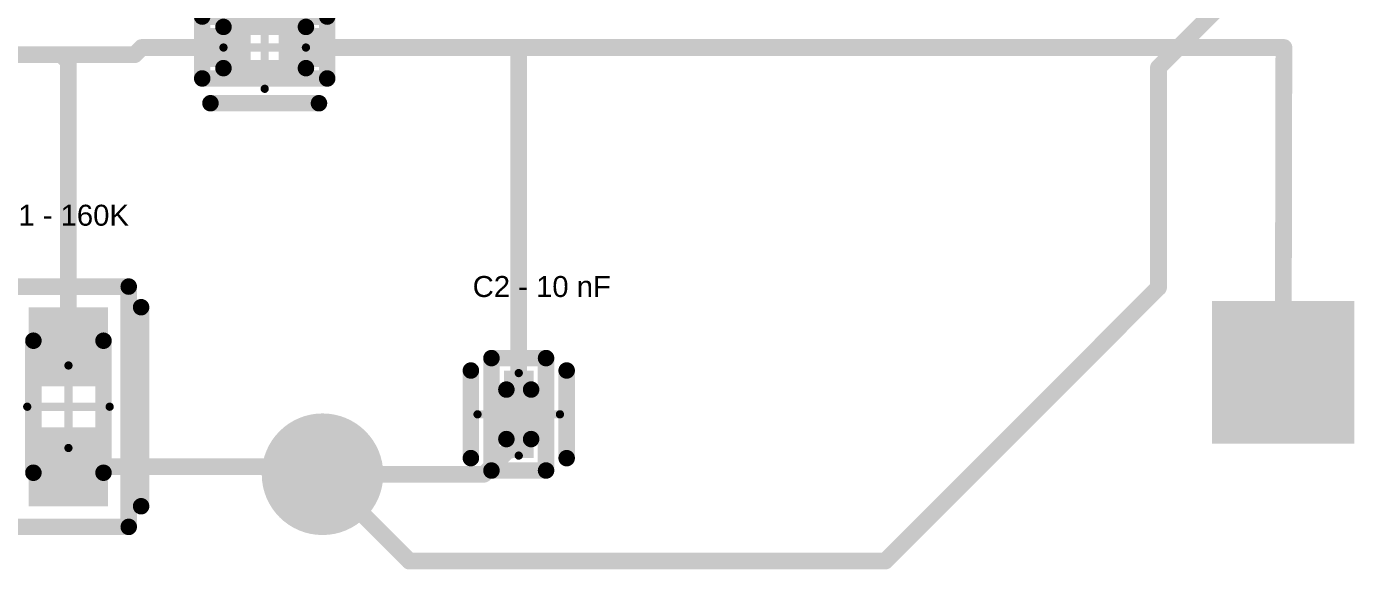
# Model space of a CAD drawing. Header units: inches. Extents: x 49.2 to 73.9, y 82.3 to 101.1.
# Drawn here: x 57.78 to 73.89, y 82.32 to 88.9 of the extents above; entities that cross this region are included whole.
import ezdxf

# ---------------------------------------------------------------- set-up
doc = ezdxf.new("R2010")
doc.units = ezdxf.units.IN
for name, color, linetype in [('Bottom Layer', 5, 'Continuous'), ('Bottom Solder', 6, 'Continuous'), ('Multi-Layer', 9, 'Continuous'), ('Pad Holes', 156, 'Continuous'), ('Top 3D Body', 56, 'Continuous'), ('Top Assembly', 56, 'Continuous'), ('Top Component Center', 56, 'Continuous'), ('Top Courtyard', 56, 'Continuous'), ('Top Layer', 1, 'Continuous'), ('Top Overlay', 2, 'Continuous'), ('Top Paste', 8, 'Continuous'), ('Top Solder', 216, 'Continuous'), ('Via Holes', 16, 'Continuous')]:
    doc.layers.add(name, color=color, linetype=linetype)
doc.styles.add('Arial', font='', dxfattribs={"height": 0.2})
doc.styles.get('Arial').set_extended_font_data('Arial')

# ---------------------------------------------------------------- blocks, each defined once
blk = doc.blocks.new('FP_RN73R1E_IPC_C_4')
at = {"layer": 'Top Layer'}
for points in [[(-0.658, 0.236), (-0.17, 0.236), (-0.17, -0.236), (-0.658, -0.236)], [(0.17, 0.236), (0.658, 0.236), (0.658, -0.236), (0.17, -0.236)]]:
    blk.add_hatch(color=1, dxfattribs=at).paths.add_polyline_path(points)
at = {"layer": 'Top Paste'}
for points in [[(-0.658, 0.236), (-0.17, 0.236), (-0.17, -0.236), (-0.658, -0.236)], [(0.17, 0.236), (0.658, 0.236), (0.658, -0.236), (0.17, -0.236)]]:
    blk.add_hatch(color=8, dxfattribs=at).paths.add_polyline_path(points)
at = {"layer": 'Top Solder'}
for points in [[(-0.658, 0.236), (-0.17, 0.236), (-0.17, -0.236), (-0.658, -0.236)], [(0.17, 0.236), (0.658, 0.236), (0.658, -0.236), (0.17, -0.236)]]:
    blk.add_hatch(color=216, dxfattribs=at).paths.add_polyline_path(points)
at = {"layer": 'Top 3D Body'}
for points in [[(-0.5, -0.25, 0.2, 0.2, 0), (-0.5, 0.25, 0.2, 0.2, 0)], [(-0.5, 0.25, 0.2, 0.2, 0), (0.5, 0.25, 0.2, 0.2, 0)], [(0.5, -0.25, 0.2, 0.2, 0), (0.5, 0.25, 0.2, 0.2, 0)], [(-0.5, -0.25, 0.2, 0.2, 0), (0.5, -0.25, 0.2, 0.2, 0)]]:
    blk.add_lwpolyline(points, format="xyseb", dxfattribs=at)
for points in [[(-0.55, 0.25, 0.1, 0.1, 1), (-0.45, 0.25, 0.1, 0.1, 1)], [(-0.55, 0.25, 0.1, 0.1, 1), (-0.45, 0.25, 0.1, 0.1, 1)], [(0.45, 0.25, 0.1, 0.1, 1), (0.55, 0.25, 0.1, 0.1, 1)], [(0.45, 0.25, 0.1, 0.1, 1), (0.55, 0.25, 0.1, 0.1, 1)], [(-0.55, -0.25, 0.1, 0.1, 1), (-0.45, -0.25, 0.1, 0.1, 1)], [(-0.55, -0.25, 0.1, 0.1, 1), (-0.45, -0.25, 0.1, 0.1, 1)], [(0.45, -0.25, 0.1, 0.1, 1), (0.55, -0.25, 0.1, 0.1, 1)], [(0.45, -0.25, 0.1, 0.1, 1), (0.55, -0.25, 0.1, 0.1, 1)]]:
    blk.add_lwpolyline(points, format="xyseb", close=True, dxfattribs=at)
at = {"layer": 'Top Assembly'}
for points in [[(-0.758, -0.375, 0.2, 0.2, 0), (-0.758, 0.375, 0.2, 0.2, 0)], [(-0.758, 0.375, 0.2, 0.2, 0), (0.758, 0.375, 0.2, 0.2, 0)], [(0.758, -0.375, 0.2, 0.2, 0), (0.758, 0.375, 0.2, 0.2, 0)], [(-0.758, -0.375, 0.2, 0.2, 0), (0.758, -0.375, 0.2, 0.2, 0)]]:
    blk.add_lwpolyline(points, format="xyseb", dxfattribs=at)
for points in [[(-0.808, 0.375, 0.1, 0.1, 1), (-0.708, 0.375, 0.1, 0.1, 1)], [(-0.808, 0.375, 0.1, 0.1, 1), (-0.708, 0.375, 0.1, 0.1, 1)], [(0.708, 0.375, 0.1, 0.1, 1), (0.808, 0.375, 0.1, 0.1, 1)], [(0.708, 0.375, 0.1, 0.1, 1), (0.808, 0.375, 0.1, 0.1, 1)], [(-0.808, -0.375, 0.1, 0.1, 1), (-0.708, -0.375, 0.1, 0.1, 1)], [(-0.808, -0.375, 0.1, 0.1, 1), (-0.708, -0.375, 0.1, 0.1, 1)], [(0.708, -0.375, 0.1, 0.1, 1), (0.808, -0.375, 0.1, 0.1, 1)], [(0.708, -0.375, 0.1, 0.1, 1), (0.808, -0.375, 0.1, 0.1, 1)]]:
    blk.add_lwpolyline(points, format="xyseb", close=True, dxfattribs=at)
at = {"layer": 'Top Component Center'}
for points in [[(0, -0.5, 0.1, 0.1, 0), (0, 0.5, 0.1, 0.1, 0)], [(-0.5, 0, 0.1, 0.1, 0), (0.5, 0, 0.1, 0.1, 0)]]:
    blk.add_lwpolyline(points, format="xyseb", dxfattribs=at)
for points in [[(-0.025, 0.5, 0.05, 0.05, 1), (0.025, 0.5, 0.05, 0.05, 1)], [(-0.525, 0, 0.05, 0.05, 1), (-0.475, 0, 0.05, 0.05, 1)], [(0.475, 0, 0.05, 0.05, 1), (0.525, 0, 0.05, 0.05, 1)], [(-0.025, -0.5, 0.05, 0.05, 1), (0.025, -0.5, 0.05, 0.05, 1)]]:
    blk.add_lwpolyline(points, format="xyseb", close=True, dxfattribs=at)
at = {"layer": 'Top Courtyard'}
for points in [[(-0.758, -0.375, 0.2, 0.2, 0), (-0.758, 0.375, 0.2, 0.2, 0)], [(-0.758, 0.375, 0.2, 0.2, 0), (0.758, 0.375, 0.2, 0.2, 0)], [(0.758, -0.375, 0.2, 0.2, 0), (0.758, 0.375, 0.2, 0.2, 0)], [(-0.758, -0.375, 0.2, 0.2, 0), (0.758, -0.375, 0.2, 0.2, 0)]]:
    blk.add_lwpolyline(points, format="xyseb", dxfattribs=at)
for points in [[(-0.808, 0.375, 0.1, 0.1, 1), (-0.708, 0.375, 0.1, 0.1, 1)], [(-0.808, 0.375, 0.1, 0.1, 1), (-0.708, 0.375, 0.1, 0.1, 1)], [(0.708, 0.375, 0.1, 0.1, 1), (0.808, 0.375, 0.1, 0.1, 1)], [(0.708, 0.375, 0.1, 0.1, 1), (0.808, 0.375, 0.1, 0.1, 1)], [(-0.808, -0.375, 0.1, 0.1, 1), (-0.708, -0.375, 0.1, 0.1, 1)], [(-0.808, -0.375, 0.1, 0.1, 1), (-0.708, -0.375, 0.1, 0.1, 1)], [(0.708, -0.375, 0.1, 0.1, 1), (0.808, -0.375, 0.1, 0.1, 1)], [(0.708, -0.375, 0.1, 0.1, 1), (0.808, -0.375, 0.1, 0.1, 1)]]:
    blk.add_lwpolyline(points, format="xyseb", close=True, dxfattribs=at)
at = {"layer": 'Top Overlay'}
for points in [[(-0.658, 0.675, 0.2, 0.2, 0), (0.658, 0.675, 0.2, 0.2, 0)], [(-0.658, -0.675, 0.2, 0.2, 0), (0.658, -0.675, 0.2, 0.2, 0)]]:
    blk.add_lwpolyline(points, format="xyseb", dxfattribs=at)
for points in [[(-0.708, 0.675, 0.1, 0.1, 1), (-0.608, 0.675, 0.1, 0.1, 1)], [(0.608, 0.675, 0.1, 0.1, 1), (0.708, 0.675, 0.1, 0.1, 1)], [(-0.708, -0.675, 0.1, 0.1, 1), (-0.608, -0.675, 0.1, 0.1, 1)], [(0.608, -0.675, 0.1, 0.1, 1), (0.708, -0.675, 0.1, 0.1, 1)]]:
    blk.add_lwpolyline(points, format="xyseb", close=True, dxfattribs=at)
blk = doc.blocks.new('FP_CRCW0603_HP_3_IPC_B_5')
at = {"layer": 'Top Layer'}
for points in [[(-1.206, 0.481), (-0.248, 0.481), (-0.248, -0.481), (-1.206, -0.481)], [(0.248, 0.481), (1.206, 0.481), (1.206, -0.481), (0.248, -0.481)]]:
    blk.add_hatch(color=1, dxfattribs=at).paths.add_polyline_path(points)
at = {"layer": 'Top Paste'}
for points in [[(-1.206, 0.481), (-0.248, 0.481), (-0.248, -0.481), (-1.206, -0.481)], [(0.248, 0.481), (1.206, 0.481), (1.206, -0.481), (0.248, -0.481)]]:
    blk.add_hatch(color=8, dxfattribs=at).paths.add_polyline_path(points)
at = {"layer": 'Top Solder'}
for points in [[(-1.206, 0.481), (-0.248, 0.481), (-0.248, -0.481), (-1.206, -0.481)], [(0.248, 0.481), (1.206, 0.481), (1.206, -0.481), (0.248, -0.481)]]:
    blk.add_hatch(color=216, dxfattribs=at).paths.add_polyline_path(points)
at = {"layer": 'Top 3D Body'}
for points in [[(-0.8, 0.425, 0.2, 0.2, 0), (-0.8, -0.425, 0.2, 0.2, 0)], [(-0.8, 0.425, 0.2, 0.2, 0), (0.8, 0.425, 0.2, 0.2, 0)], [(0.8, 0.425, 0.2, 0.2, 0), (0.8, -0.425, 0.2, 0.2, 0)], [(-0.8, -0.425, 0.2, 0.2, 0), (0.8, -0.425, 0.2, 0.2, 0)]]:
    blk.add_lwpolyline(points, format="xyseb", dxfattribs=at)
for points in [[(-0.85, 0.425, 0.1, 0.1, 1), (-0.75, 0.425, 0.1, 0.1, 1)], [(-0.85, 0.425, 0.1, 0.1, 1), (-0.75, 0.425, 0.1, 0.1, 1)], [(0.75, 0.425, 0.1, 0.1, 1), (0.85, 0.425, 0.1, 0.1, 1)], [(0.75, 0.425, 0.1, 0.1, 1), (0.85, 0.425, 0.1, 0.1, 1)], [(-0.85, -0.425, 0.1, 0.1, 1), (-0.75, -0.425, 0.1, 0.1, 1)], [(-0.85, -0.425, 0.1, 0.1, 1), (-0.75, -0.425, 0.1, 0.1, 1)], [(0.75, -0.425, 0.1, 0.1, 1), (0.85, -0.425, 0.1, 0.1, 1)], [(0.75, -0.425, 0.1, 0.1, 1), (0.85, -0.425, 0.1, 0.1, 1)]]:
    blk.add_lwpolyline(points, format="xyseb", close=True, dxfattribs=at)
at = {"layer": 'Top Assembly'}
for points in [[(-1.456, 0.731, 0.2, 0.2, 0), (-1.456, -0.731, 0.2, 0.2, 0)], [(-1.456, 0.731, 0.2, 0.2, 0), (1.456, 0.731, 0.2, 0.2, 0)], [(1.456, 0.731, 0.2, 0.2, 0), (1.456, -0.731, 0.2, 0.2, 0)], [(-1.456, -0.731, 0.2, 0.2, 0), (1.456, -0.731, 0.2, 0.2, 0)]]:
    blk.add_lwpolyline(points, format="xyseb", dxfattribs=at)
for points in [[(-1.506, 0.731, 0.1, 0.1, 1), (-1.406, 0.731, 0.1, 0.1, 1)], [(-1.506, 0.731, 0.1, 0.1, 1), (-1.406, 0.731, 0.1, 0.1, 1)], [(1.406, 0.731, 0.1, 0.1, 1), (1.506, 0.731, 0.1, 0.1, 1)], [(1.406, 0.731, 0.1, 0.1, 1), (1.506, 0.731, 0.1, 0.1, 1)], [(-1.506, -0.731, 0.1, 0.1, 1), (-1.406, -0.731, 0.1, 0.1, 1)], [(-1.506, -0.731, 0.1, 0.1, 1), (-1.406, -0.731, 0.1, 0.1, 1)], [(1.406, -0.731, 0.1, 0.1, 1), (1.506, -0.731, 0.1, 0.1, 1)], [(1.406, -0.731, 0.1, 0.1, 1), (1.506, -0.731, 0.1, 0.1, 1)]]:
    blk.add_lwpolyline(points, format="xyseb", close=True, dxfattribs=at)
at = {"layer": 'Top Component Center'}
for points in [[(0, 0.5, 0.1, 0.1, 0), (0, -0.5, 0.1, 0.1, 0)], [(-0.5, 0, 0.1, 0.1, 0), (0.5, 0, 0.1, 0.1, 0)]]:
    blk.add_lwpolyline(points, format="xyseb", dxfattribs=at)
for points in [[(-0.025, 0.5, 0.05, 0.05, 1), (0.025, 0.5, 0.05, 0.05, 1)], [(-0.525, 0, 0.05, 0.05, 1), (-0.475, 0, 0.05, 0.05, 1)], [(0.475, 0, 0.05, 0.05, 1), (0.525, 0, 0.05, 0.05, 1)], [(-0.025, -0.5, 0.05, 0.05, 1), (0.025, -0.5, 0.05, 0.05, 1)]]:
    blk.add_lwpolyline(points, format="xyseb", close=True, dxfattribs=at)
at = {"layer": 'Top Courtyard'}
for points in [[(-1.456, 0.731, 0.2, 0.2, 0), (-1.456, -0.731, 0.2, 0.2, 0)], [(-1.456, 0.731, 0.2, 0.2, 0), (1.456, 0.731, 0.2, 0.2, 0)], [(1.456, 0.731, 0.2, 0.2, 0), (1.456, -0.731, 0.2, 0.2, 0)], [(-1.456, -0.731, 0.2, 0.2, 0), (1.456, -0.731, 0.2, 0.2, 0)]]:
    blk.add_lwpolyline(points, format="xyseb", dxfattribs=at)
for points in [[(-1.506, 0.731, 0.1, 0.1, 1), (-1.406, 0.731, 0.1, 0.1, 1)], [(-1.506, 0.731, 0.1, 0.1, 1), (-1.406, 0.731, 0.1, 0.1, 1)], [(1.406, 0.731, 0.1, 0.1, 1), (1.506, 0.731, 0.1, 0.1, 1)], [(1.406, 0.731, 0.1, 0.1, 1), (1.506, 0.731, 0.1, 0.1, 1)], [(-1.506, -0.731, 0.1, 0.1, 1), (-1.406, -0.731, 0.1, 0.1, 1)], [(-1.506, -0.731, 0.1, 0.1, 1), (-1.406, -0.731, 0.1, 0.1, 1)], [(1.406, -0.731, 0.1, 0.1, 1), (1.506, -0.731, 0.1, 0.1, 1)], [(1.406, -0.731, 0.1, 0.1, 1), (1.506, -0.731, 0.1, 0.1, 1)]]:
    blk.add_lwpolyline(points, format="xyseb", close=True, dxfattribs=at)
at = {"layer": 'Top Overlay'}
for points in [[(-1.206, 0.881, 0.2, 0.2, 0), (1.206, 0.881, 0.2, 0.2, 0)], [(-1.206, -0.881, 0.2, 0.2, 0), (1.206, -0.881, 0.2, 0.2, 0)]]:
    blk.add_lwpolyline(points, format="xyseb", dxfattribs=at)
for points in [[(-1.256, 0.881, 0.1, 0.1, 1), (-1.156, 0.881, 0.1, 0.1, 1)], [(1.156, 0.881, 0.1, 0.1, 1), (1.256, 0.881, 0.1, 0.1, 1)], [(-1.256, -0.881, 0.1, 0.1, 1), (-1.156, -0.881, 0.1, 0.1, 1)], [(1.156, -0.881, 0.1, 0.1, 1), (1.256, -0.881, 0.1, 0.1, 1)]]:
    blk.add_lwpolyline(points, format="xyseb", close=True, dxfattribs=at)
blk = doc.blocks.new('FP_GRM033_0_03_IPC_B_8')
at = {"layer": 'Top Layer'}
for points in [[(-0.531, 0.181), (-0.077, 0.181), (-0.077, -0.181), (-0.531, -0.181)], [(0.077, 0.181), (0.531, 0.181), (0.531, -0.181), (0.077, -0.181)]]:
    blk.add_hatch(color=1, dxfattribs=at).paths.add_polyline_path(points)
at = {"layer": 'Top Paste'}
for points in [[(-0.531, 0.181), (-0.077, 0.181), (-0.077, -0.181), (-0.531, -0.181)], [(0.077, 0.181), (0.531, 0.181), (0.531, -0.181), (0.077, -0.181)]]:
    blk.add_hatch(color=8, dxfattribs=at).paths.add_polyline_path(points)
at = {"layer": 'Top Solder'}
for points in [[(-0.531, 0.181), (-0.077, 0.181), (-0.077, -0.181), (-0.531, -0.181)], [(0.077, 0.181), (0.531, 0.181), (0.531, -0.181), (0.077, -0.181)]]:
    blk.add_hatch(color=216, dxfattribs=at).paths.add_polyline_path(points)
at = {"layer": 'Top 3D Body'}
for points in [[(-0.3, -0.15, 0.2, 0.2, 0), (-0.3, 0.15, 0.2, 0.2, 0)], [(0.3, 0.15, 0.2, 0.2, 0), (-0.3, 0.15, 0.2, 0.2, 0)], [(0.3, -0.15, 0.2, 0.2, 0), (0.3, 0.15, 0.2, 0.2, 0)], [(0.3, -0.15, 0.2, 0.2, 0), (-0.3, -0.15, 0.2, 0.2, 0)]]:
    blk.add_lwpolyline(points, format="xyseb", dxfattribs=at)
for points in [[(-0.35, 0.15, 0.1, 0.1, 1), (-0.25, 0.15, 0.1, 0.1, 1)], [(-0.35, 0.15, 0.1, 0.1, 1), (-0.25, 0.15, 0.1, 0.1, 1)], [(0.25, 0.15, 0.1, 0.1, 1), (0.35, 0.15, 0.1, 0.1, 1)], [(0.25, 0.15, 0.1, 0.1, 1), (0.35, 0.15, 0.1, 0.1, 1)], [(-0.35, -0.15, 0.1, 0.1, 1), (-0.25, -0.15, 0.1, 0.1, 1)], [(-0.35, -0.15, 0.1, 0.1, 1), (-0.25, -0.15, 0.1, 0.1, 1)], [(0.25, -0.15, 0.1, 0.1, 1), (0.35, -0.15, 0.1, 0.1, 1)], [(0.25, -0.15, 0.1, 0.1, 1), (0.35, -0.15, 0.1, 0.1, 1)]]:
    blk.add_lwpolyline(points, format="xyseb", close=True, dxfattribs=at)
at = {"layer": 'Top Assembly'}
for points in [[(-0.681, -0.331, 0.2, 0.2, 0), (-0.681, 0.331, 0.2, 0.2, 0)], [(0.681, 0.331, 0.2, 0.2, 0), (-0.681, 0.331, 0.2, 0.2, 0)], [(0.681, -0.331, 0.2, 0.2, 0), (0.681, 0.331, 0.2, 0.2, 0)], [(0.681, -0.331, 0.2, 0.2, 0), (-0.681, -0.331, 0.2, 0.2, 0)]]:
    blk.add_lwpolyline(points, format="xyseb", dxfattribs=at)
for points in [[(-0.731, 0.331, 0.1, 0.1, 1), (-0.631, 0.331, 0.1, 0.1, 1)], [(-0.731, 0.331, 0.1, 0.1, 1), (-0.631, 0.331, 0.1, 0.1, 1)], [(0.631, 0.331, 0.1, 0.1, 1), (0.731, 0.331, 0.1, 0.1, 1)], [(0.631, 0.331, 0.1, 0.1, 1), (0.731, 0.331, 0.1, 0.1, 1)], [(-0.731, -0.331, 0.1, 0.1, 1), (-0.631, -0.331, 0.1, 0.1, 1)], [(-0.731, -0.331, 0.1, 0.1, 1), (-0.631, -0.331, 0.1, 0.1, 1)], [(0.631, -0.331, 0.1, 0.1, 1), (0.731, -0.331, 0.1, 0.1, 1)], [(0.631, -0.331, 0.1, 0.1, 1), (0.731, -0.331, 0.1, 0.1, 1)]]:
    blk.add_lwpolyline(points, format="xyseb", close=True, dxfattribs=at)
at = {"layer": 'Top Component Center'}
for points in [[(0, -0.5, 0.1, 0.1, 0), (0, 0.5, 0.1, 0.1, 0)], [(0.5, 0, 0.1, 0.1, 0), (-0.5, 0, 0.1, 0.1, 0)]]:
    blk.add_lwpolyline(points, format="xyseb", dxfattribs=at)
for points in [[(-0.025, 0.5, 0.05, 0.05, 1), (0.025, 0.5, 0.05, 0.05, 1)], [(-0.525, 0, 0.05, 0.05, 1), (-0.475, 0, 0.05, 0.05, 1)], [(0.475, 0, 0.05, 0.05, 1), (0.525, 0, 0.05, 0.05, 1)], [(-0.025, -0.5, 0.05, 0.05, 1), (0.025, -0.5, 0.05, 0.05, 1)]]:
    blk.add_lwpolyline(points, format="xyseb", close=True, dxfattribs=at)
at = {"layer": 'Top Courtyard'}
for points in [[(-0.681, -0.331, 0.2, 0.2, 0), (-0.681, 0.331, 0.2, 0.2, 0)], [(0.681, 0.331, 0.2, 0.2, 0), (-0.681, 0.331, 0.2, 0.2, 0)], [(0.681, -0.331, 0.2, 0.2, 0), (0.681, 0.331, 0.2, 0.2, 0)], [(0.681, -0.331, 0.2, 0.2, 0), (-0.681, -0.331, 0.2, 0.2, 0)]]:
    blk.add_lwpolyline(points, format="xyseb", dxfattribs=at)
for points in [[(-0.731, 0.331, 0.1, 0.1, 1), (-0.631, 0.331, 0.1, 0.1, 1)], [(-0.731, 0.331, 0.1, 0.1, 1), (-0.631, 0.331, 0.1, 0.1, 1)], [(0.631, 0.331, 0.1, 0.1, 1), (0.731, 0.331, 0.1, 0.1, 1)], [(0.631, 0.331, 0.1, 0.1, 1), (0.731, 0.331, 0.1, 0.1, 1)], [(-0.731, -0.331, 0.1, 0.1, 1), (-0.631, -0.331, 0.1, 0.1, 1)], [(-0.731, -0.331, 0.1, 0.1, 1), (-0.631, -0.331, 0.1, 0.1, 1)], [(0.631, -0.331, 0.1, 0.1, 1), (0.731, -0.331, 0.1, 0.1, 1)], [(0.631, -0.331, 0.1, 0.1, 1), (0.731, -0.331, 0.1, 0.1, 1)]]:
    blk.add_lwpolyline(points, format="xyseb", close=True, dxfattribs=at)
at = {"layer": 'Top Overlay'}
for points in [[(0.531, 0.581, 0.2, 0.2, 0), (-0.531, 0.581, 0.2, 0.2, 0)], [(0.531, -0.581, 0.2, 0.2, 0), (-0.531, -0.581, 0.2, 0.2, 0)]]:
    blk.add_lwpolyline(points, format="xyseb", dxfattribs=at)
for points in [[(-0.581, 0.581, 0.1, 0.1, 1), (-0.481, 0.581, 0.1, 0.1, 1)], [(0.481, 0.581, 0.1, 0.1, 1), (0.581, 0.581, 0.1, 0.1, 1)], [(-0.581, -0.581, 0.1, 0.1, 1), (-0.481, -0.581, 0.1, 0.1, 1)], [(0.481, -0.581, 0.1, 0.1, 1), (0.581, -0.581, 0.1, 0.1, 1)]]:
    blk.add_lwpolyline(points, format="xyseb", close=True, dxfattribs=at)

msp = doc.modelspace()

# ---------------------------------------------------------------- hatches: boundary and pattern name
at = {"layer": 'Bottom Layer'}
msp.add_hatch(color=5, dxfattribs=at).paths.add_polyline_path([(72.263, 85.471), (73.787, 85.471), (73.787, 83.947), (72.263, 83.947)])
h = msp.add_hatch(color=5, dxfattribs=at)
edge = h.paths.add_edge_path()
edge.add_arc((61.374, 83.475), 0.635, 0, 360)
at = {"layer": 'Bottom Solder'}
msp.add_hatch(color=6, dxfattribs=at).paths.add_polyline_path([(72.161, 85.573), (73.889, 85.573), (73.889, 83.845), (72.161, 83.845)])
h = msp.add_hatch(color=6, dxfattribs=at)
edge = h.paths.add_edge_path()
edge.add_arc((61.374, 83.475), 0.737, 0, 360)
at = {"layer": 'Multi-Layer'}
msp.add_hatch(color=9, dxfattribs=at).paths.add_polyline_path([(72.263, 85.471), (73.787, 85.471), (73.787, 83.947), (72.263, 83.947)])
at = {"layer": 'Pad Holes'}
h = msp.add_hatch(color=7, dxfattribs=at)
edge = h.paths.add_edge_path()
edge.add_arc((73.025, 84.709), 0.381, 0, 360)
at = {"layer": 'Top Layer'}
msp.add_hatch(color=1, dxfattribs=at).paths.add_polyline_path([(72.263, 85.471), (73.787, 85.471), (73.787, 83.947), (72.263, 83.947)])
h = msp.add_hatch(color=1, dxfattribs=at)
edge = h.paths.add_edge_path()
edge.add_arc((61.374, 83.475), 0.635, 0, 360)
at = {"layer": 'Top Solder'}
msp.add_hatch(color=216, dxfattribs=at).paths.add_polyline_path([(72.161, 85.573), (73.889, 85.573), (73.889, 83.845), (72.161, 83.845)])
h = msp.add_hatch(color=216, dxfattribs=at)
edge = h.paths.add_edge_path()
edge.add_arc((61.374, 83.475), 0.737, 0, 360)
at = {"layer": 'Via Holes'}
h = msp.add_hatch(color=7, dxfattribs=at)
edge = h.paths.add_edge_path()
edge.add_arc((61.374, 83.475), 0.356, 0, 360)

# ---------------------------------------------------------------- linework, layer by layer
at = {"layer": 'Bottom Layer'}
for points in [[(71.512, 88.403, 0.203, 0.203, 0), (73.025, 89.916, 0.203, 0.203, 0)], [(71.512, 85.736, 0.203, 0.203, 0), (71.512, 88.403, 0.203, 0.203, 0)], [(68.199, 82.423, 0.203, 0.203, 0), (71.512, 85.736, 0.203, 0.203, 0)], [(61.374, 83.475, 0.203, 0.203, 0), (62.426, 82.423, 0.203, 0.203, 0)], [(62.426, 82.423, 0.203, 0.203, 0), (68.199, 82.423, 0.203, 0.203, 0)]]:
    msp.add_lwpolyline(points, format="xyseb", dxfattribs=at)
for points in [[(71.461, 88.403, 0.102, 0.102, 1), (71.563, 88.403, 0.102, 0.102, 1)], [(71.461, 88.403, 0.102, 0.102, 1), (71.563, 88.403, 0.102, 0.102, 1)], [(71.461, 85.736, 0.102, 0.102, 1), (71.563, 85.736, 0.102, 0.102, 1)], [(71.461, 85.736, 0.102, 0.102, 1), (71.563, 85.736, 0.102, 0.102, 1)], [(61.323, 83.475, 0.102, 0.102, 1), (61.425, 83.475, 0.102, 0.102, 1)], [(62.375, 82.423, 0.102, 0.102, 1), (62.477, 82.423, 0.102, 0.102, 1)], [(62.375, 82.423, 0.102, 0.102, 1), (62.477, 82.423, 0.102, 0.102, 1)], [(68.148, 82.423, 0.102, 0.102, 1), (68.25, 82.423, 0.102, 0.102, 1)], [(68.148, 82.423, 0.102, 0.102, 1), (68.25, 82.423, 0.102, 0.102, 1)]]:
    msp.add_lwpolyline(points, format="xyseb", close=True, dxfattribs=at)
at = {"layer": 'Top Layer'}
for points in [[(59.096, 88.56, 0.203, 0.203, 0), (59.182, 88.646, 0.203, 0.203, 0)], [(59.182, 88.646, 0.203, 0.203, 0), (60.259, 88.646, 0.203, 0.203, 0)], [(61.087, 88.646, 0.203, 0.203, 0), (63.754, 88.646, 0.203, 0.203, 0)], [(63.754, 88.646, 0.203, 0.203, 0), (73.033, 88.646, 0.203, 0.203, 0)], [(63.754, 84.505, 0.203, 0.203, 0), (63.754, 88.646, 0.203, 0.203, 0)], [(73.025, 84.709, 0.203, 0.203, 0), (73.033, 88.646, 0.203, 0.203, 0)], [(56.408, 88.56, 0.203, 0.203, 0), (58.208, 88.56, 0.203, 0.203, 0)], [(58.208, 88.56, 0.203, 0.203, 0), (59.096, 88.56, 0.203, 0.203, 0)], [(58.208, 88.56, 0.203, 0.203, 0), (58.293, 88.475, 0.203, 0.203, 0)], [(58.293, 85.02, 0.203, 0.203, 0), (58.293, 88.475, 0.203, 0.203, 0)], [(63.674, 83.771, 0.203, 0.203, 0), (63.754, 83.851, 0.203, 0.203, 0)], [(63.754, 83.851, 0.203, 0.203, 0), (63.754, 83.897, 0.203, 0.203, 0)], [(63.332, 83.475, 0.203, 0.203, 0), (63.629, 83.771, 0.203, 0.203, 0)], [(63.629, 83.771, 0.203, 0.203, 0), (63.674, 83.771, 0.203, 0.203, 0)], [(58.293, 83.566, 0.203, 0.203, 0), (61.283, 83.566, 0.203, 0.203, 0)], [(61.283, 83.566, 0.203, 0.203, 0), (61.374, 83.475, 0.203, 0.203, 0)], [(61.374, 83.475, 0.203, 0.203, 0), (63.332, 83.475, 0.203, 0.203, 0)]]:
    msp.add_lwpolyline(points, format="xyseb", dxfattribs=at)
for points in [[(59.131, 88.646, 0.102, 0.102, 1), (59.233, 88.646, 0.102, 0.102, 1)], [(59.131, 88.646, 0.102, 0.102, 1), (59.233, 88.646, 0.102, 0.102, 1)], [(60.208, 88.646, 0.102, 0.102, 1), (60.31, 88.646, 0.102, 0.102, 1)], [(61.036, 88.646, 0.102, 0.102, 1), (61.138, 88.646, 0.102, 0.102, 1)], [(63.703, 88.646, 0.102, 0.102, 1), (63.805, 88.646, 0.102, 0.102, 1)], [(63.703, 88.646, 0.102, 0.102, 1), (63.805, 88.646, 0.102, 0.102, 1)], [(63.703, 88.646, 0.102, 0.102, 1), (63.805, 88.646, 0.102, 0.102, 1)], [(72.982, 88.646, 0.102, 0.102, 1), (73.084, 88.646, 0.102, 0.102, 1)], [(72.982, 88.646, 0.102, 0.102, 1), (73.084, 88.646, 0.102, 0.102, 1)], [(58.157, 88.56, 0.102, 0.102, 1), (58.259, 88.56, 0.102, 0.102, 1)], [(58.157, 88.56, 0.102, 0.102, 1), (58.259, 88.56, 0.102, 0.102, 1)], [(58.157, 88.56, 0.102, 0.102, 1), (58.259, 88.56, 0.102, 0.102, 1)], [(58.242, 88.475, 0.102, 0.102, 1), (58.344, 88.475, 0.102, 0.102, 1)], [(58.242, 88.475, 0.102, 0.102, 1), (58.344, 88.475, 0.102, 0.102, 1)], [(59.045, 88.56, 0.102, 0.102, 1), (59.147, 88.56, 0.102, 0.102, 1)], [(59.045, 88.56, 0.102, 0.102, 1), (59.147, 88.56, 0.102, 0.102, 1)], [(58.242, 85.02, 0.102, 0.102, 1), (58.344, 85.02, 0.102, 0.102, 1)], [(72.974, 84.709, 0.102, 0.102, 1), (73.076, 84.709, 0.102, 0.102, 1)], [(63.703, 84.505, 0.102, 0.102, 1), (63.805, 84.505, 0.102, 0.102, 1)], [(63.703, 83.897, 0.102, 0.102, 1), (63.805, 83.897, 0.102, 0.102, 1)], [(63.703, 83.851, 0.102, 0.102, 1), (63.805, 83.851, 0.102, 0.102, 1)], [(63.703, 83.851, 0.102, 0.102, 1), (63.805, 83.851, 0.102, 0.102, 1)], [(63.578, 83.771, 0.102, 0.102, 1), (63.679, 83.771, 0.102, 0.102, 1)], [(63.578, 83.771, 0.102, 0.102, 1), (63.679, 83.771, 0.102, 0.102, 1)], [(63.623, 83.771, 0.102, 0.102, 1), (63.725, 83.771, 0.102, 0.102, 1)], [(63.623, 83.771, 0.102, 0.102, 1), (63.725, 83.771, 0.102, 0.102, 1)], [(58.242, 83.566, 0.102, 0.102, 1), (58.344, 83.566, 0.102, 0.102, 1)], [(61.232, 83.566, 0.102, 0.102, 1), (61.334, 83.566, 0.102, 0.102, 1)], [(61.232, 83.566, 0.102, 0.102, 1), (61.334, 83.566, 0.102, 0.102, 1)], [(61.323, 83.475, 0.102, 0.102, 1), (61.425, 83.475, 0.102, 0.102, 1)], [(61.323, 83.475, 0.102, 0.102, 1), (61.425, 83.475, 0.102, 0.102, 1)], [(63.282, 83.475, 0.102, 0.102, 1), (63.383, 83.475, 0.102, 0.102, 1)], [(63.282, 83.475, 0.102, 0.102, 1), (63.383, 83.475, 0.102, 0.102, 1)]]:
    msp.add_lwpolyline(points, format="xyseb", close=True, dxfattribs=at)

# ---------------------------------------------------------------- block references
msp.add_blockref('FP_RN73R1E_IPC_C_4', (60.673, 88.646))
for name, p, rotation in [('FP_CRCW0603_HP_3_IPC_B_5', (58.293, 84.293), 90), ('FP_GRM033_0_03_IPC_B_8', (63.754, 84.201), 270)]:
    msp.add_blockref(name, p, dxfattribs=dict(rotation=rotation))

# ---------------------------------------------------------------- texts
at = {"layer": 'Top Overlay', "style": 'Arial'}
for s, p in [('R1 - 160K', (57.429, 86.487)), ('C2 - 10 nF', (63.195, 85.623))]:
    msp.add_text(s, height=0.254, dxfattribs=at).set_placement(p)

doc.saveas('drawing.dxf')
